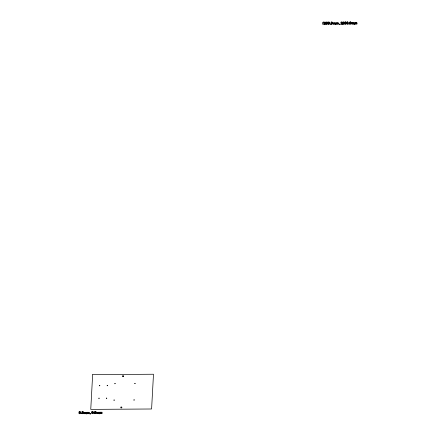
<?xml version="1.0" encoding="UTF-8"?>
<svg xmlns="http://www.w3.org/2000/svg" width="436" height="436" viewBox="0 0 436 436"><rect width="100%" height="100%" fill="white"/><g stroke="black" fill="none" stroke-linecap="round" stroke-linejoin="round"><path stroke-width="0.65" d="M86.524 413.72L86.268 412.336L84.241 412.396C82.949 411.546 84.551 415.868 84.246 412.516L84.938 412.467L84.628 413.731L85.494 413.726L85.282 412.511L85.974 412.434C84.737 414.363 88.312 414.429 87.255 412.494L87.941 412.451L87.636 413.71L88.503 413.704L88.285 412.489L88.977 412.418C88.252 414.249 89.996 414.113 89.276 412.314L86.682 412.287L86.595 413.72M99.299 413.639L99.037 412.254L97.01 412.314C95.773 411.48 97.288 415.808 97.021 412.434L97.708 412.391L97.402 413.65L98.269 413.644L98.051 412.429L98.743 412.352C97.511 414.282 101.081 414.347 100.024 412.412L100.716 412.369L100.405 413.633L101.272 413.628L101.059 412.412L101.752 412.336C101.021 414.167 102.765 414.031 102.046 412.233L99.452 412.205L99.37 413.639M335.627 24.263L335.371 22.879L333.344 22.939C332.123 22.062 333.6 26.427 333.349 23.059L334.041 23.015L333.736 24.231L334.597 24.269L334.385 23.053L335.077 22.983C333.84 24.879 337.431 24.961 336.358 23.043L337.044 22.994L336.739 24.258L337.606 24.253L337.388 23.037L338.08 22.961C337.355 24.798 339.099 24.656 338.38 22.863L335.785 22.83L335.704 24.22M354.196 24.149L353.939 22.759L351.912 22.825C350.642 21.969 352.201 26.329 351.917 22.939L352.61 22.895L352.299 24.16L353.165 24.154L352.947 22.939L353.64 22.863C352.408 24.787 355.983 24.852 354.926 22.923L355.613 22.879L355.302 24.138L356.168 24.133L355.956 22.917L356.648 22.841C355.918 24.65 357.673 24.53 356.942 22.743L354.354 22.716L354.266 24.1M99.931 385.658C98.814 386.334 100.138 384.89 99.648 385.658M99.245 398.253C98.133 398.935 99.457 397.485 98.961 398.253M107.539 385.609C106.422 386.285 107.746 384.841 107.251 385.609M106.853 398.204C105.735 398.886 107.06 397.436 106.569 398.21M115.251 383.604C114.134 384.285 115.458 382.835 114.962 383.609M114.352 400.112C113.235 400.793 114.559 399.343 114.063 400.112M135.215 383.478C134.097 384.16 135.422 382.71 134.931 383.478M134.315 399.986C133.198 400.662 134.522 399.218 134.032 399.986M122.974 376.175L123.541 376.17A0.578 0.518 -15.9 0 0 122.712 375.723A0.578 0.518 -15.9 0 0 122.663 376.628A0.578 0.518 -15.9 0 0 123.541 376.17M121.268 407.447L121.84 407.447A0.578 0.518 -15.9 0 0 121.006 407.001A0.578 0.518 -15.9 0 0 120.957 407.9A0.578 0.518 -15.9 0 0 121.84 407.447M323.289 21.991C323.943 27.501 321.212 22.367 323.289 21.991M92.645 374.633L90.753 409.382L151.597 408.995L153.488 374.241L92.645 374.633M324.057 24.302L325.561 24.329L325.796 23.849L324.449 24.067L325.425 23.13L325.496 22.132L324.498 22.111L324.15 22.667L324.842 22.214L325.327 22.732L324.057 24.302M340.69 24.193L342.195 24.225L342.434 23.74L341.083 23.964L342.064 23.021L342.135 22.029L341.132 22.007L340.783 22.558L341.481 22.105L341.96 22.623L340.69 24.193M342.625 24.182L344.129 24.209L344.364 23.729L343.018 23.947L343.993 23.01L344.064 22.018L343.067 21.996L342.718 22.547L343.41 22.094L343.895 22.612L342.625 24.182M79.27 411.966L79.199 413.263L79.63 413.699L80.022 413.421L80.148 411.949L79.734 411.486L79.27 411.966M82.164 411.949L82.099 413.246L82.524 413.682L82.922 413.399L83.042 411.927L82.633 411.464L82.164 411.949M92.04 411.884L91.969 413.181L92.399 413.617L92.797 413.339L92.917 411.867L92.503 411.404L92.04 411.884M94.939 411.867L94.868 413.165L95.299 413.601L95.691 413.317L95.816 411.846L95.402 411.382L94.939 411.867M326.439 22.525L326.368 23.822L326.798 24.258L327.196 23.98L327.316 22.503L326.907 22.04L326.439 22.525M328.373 22.514L328.303 23.811L328.733 24.247L329.125 23.964L329.251 22.492L328.837 22.029L328.373 22.514M331.267 22.492L331.202 23.789L331.627 24.225L332.025 23.947L332.145 22.476L331.736 22.013L331.267 22.492M345.007 22.405L344.936 23.702L345.367 24.138L345.764 23.86L345.884 22.389L345.47 21.925L345.007 22.405M346.936 22.394L346.871 23.691L347.296 24.127L347.694 23.849L347.814 22.372L347.405 21.909L346.936 22.394M349.836 22.378L349.765 23.675L350.195 24.111L350.593 23.827L350.713 22.356L350.299 21.893L349.836 22.378M80.546 412.576L80.393 413.219L79.603 413.797L79.003 413.492L79.009 411.829L79.75 411.393L80.398 411.802L80.546 412.576M83.445 412.554L83.292 413.203L82.497 413.775L81.903 413.475L81.908 411.813L82.644 411.371L83.298 411.786L83.445 412.554M93.32 412.494L93.168 413.137L92.372 413.715L91.778 413.41L91.783 411.753L92.519 411.312L93.168 411.72L93.32 412.494M96.214 412.472L96.062 413.121L95.271 413.699L94.672 413.393L94.677 411.731L95.419 411.29L96.067 411.704L96.214 412.472M327.719 23.13L327.567 23.778L326.771 24.356L326.177 24.051L326.183 22.389L326.918 21.947L327.572 22.361L327.719 23.13M329.649 23.119L329.496 23.767L328.706 24.34L328.106 24.035L328.112 22.378L328.853 21.936L329.502 22.35L329.649 23.119M332.548 23.103L332.396 23.746L331.6 24.323L331.006 24.018L331.011 22.361L331.747 21.92L332.401 22.329L332.548 23.103M346.288 23.015L346.135 23.658L345.339 24.236L344.745 23.931L344.751 22.274L345.486 21.833L346.135 22.241L346.288 23.015M348.217 22.999L348.064 23.648L347.269 24.225L346.675 23.92L346.68 22.258L347.416 21.816L348.07 22.231L348.217 22.999M351.116 22.983L350.964 23.631L350.168 24.203L349.574 23.898L349.579 22.241L350.315 21.8L350.964 22.209L351.116 22.983M90.334 413.748L90.023 414.2L90.486 413.655L90.018 413.404L90.334 413.748M339.437 24.291L339.126 24.748L339.59 24.203L339.121 23.947L339.437 24.291M81.483 413.595L81.058 413.601L81.483 413.595M94.252 413.513L93.827 413.519L94.252 413.513M330.586 24.143L330.161 24.143L330.586 24.143M349.154 24.024L348.724 24.024L349.154 24.024"/></g></svg>
